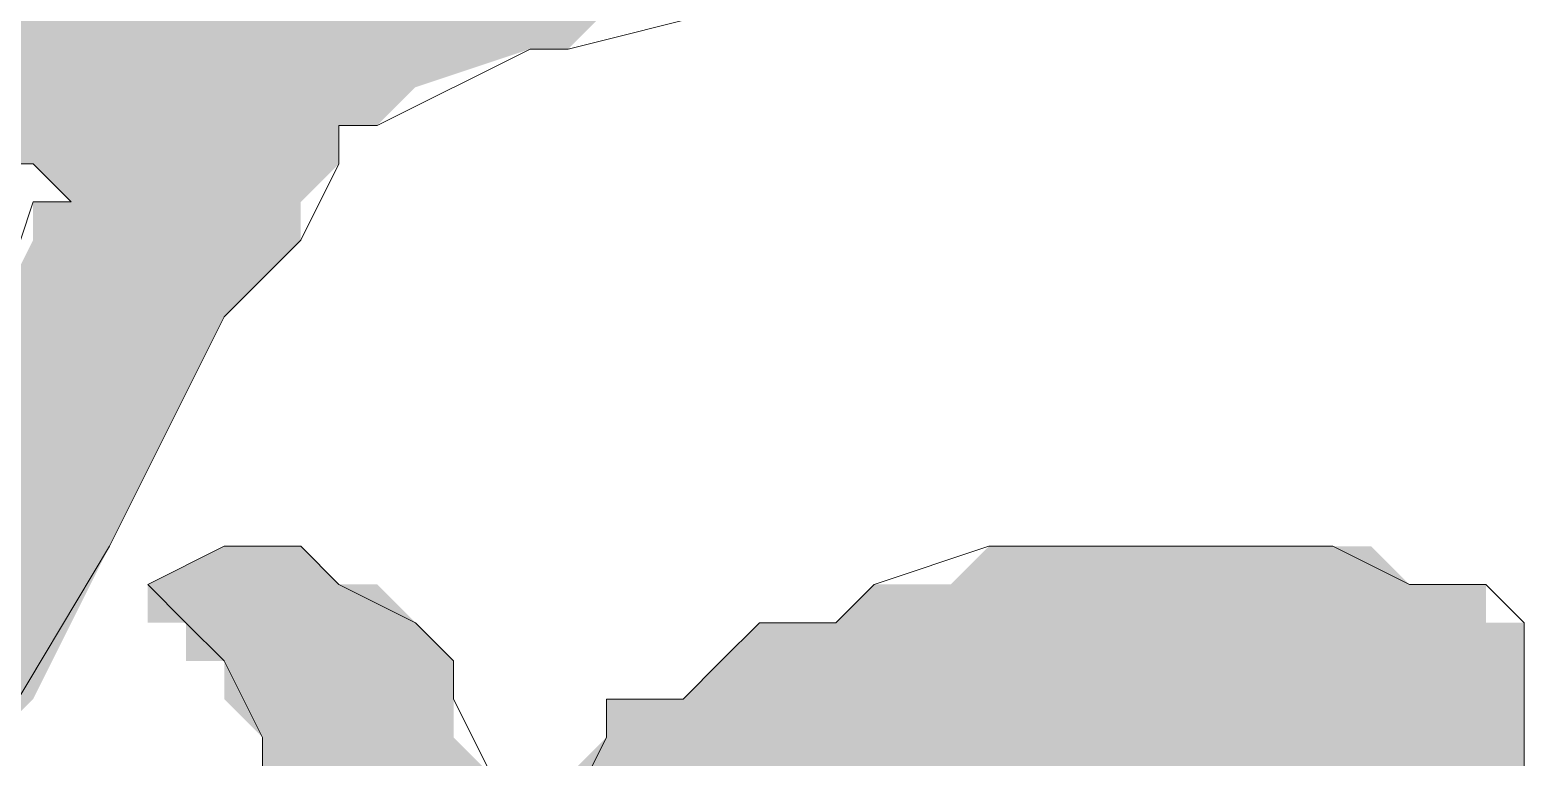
# Model space of a CAD drawing. Header units: millimetres. Extents: x 24 to 410, y 10 to 282.
# Drawn here: x 308.776 to 310.43, y 14.414 to 15.219 of the extents above; entities that cross this region are included whole.
import ezdxf

# ---------------------------------------------------------------- set-up
doc = ezdxf.new("R2010")
doc.units = ezdxf.units.MM
doc.layers.add('Watermark', color=7, linetype='Continuous')

msp = doc.modelspace()

# ---------------------------------------------------------------- hatches: boundary and pattern name
at = {"layer": 'Watermark'}
h = msp.add_hatch(color=256, dxfattribs=at)
h.dxf.hatch_style = 2
h.paths.add_polyline_path([(308.186667, 15.24), (308.102, 15.197667), (309.372, 15.197667)])
h = msp.add_hatch(color=256, dxfattribs=at)
h.dxf.hatch_style = 2
h.paths.add_polyline_path([(308.186667, 15.24), (309.414333, 15.24), (309.372, 15.197667)])
h = msp.add_hatch(color=256, dxfattribs=at)
h.dxf.hatch_style = 2
h.paths.add_polyline_path([(307.975, 15.197667), (307.932667, 15.155333), (309.202667, 15.155333)])
h = msp.add_hatch(color=256, dxfattribs=at)
h.dxf.hatch_style = 2
h.paths.add_polyline_path([(308.059667, 15.197667), (307.975, 15.197667), (309.329667, 15.197667)])
h = msp.add_hatch(color=256, dxfattribs=at)
h.dxf.hatch_style = 2
h.paths.add_polyline_path([(307.975, 15.197667), (309.329667, 15.197667)])
h = msp.add_hatch(color=256, dxfattribs=at)
h.dxf.hatch_style = 2
h.paths.add_polyline_path([(307.975, 15.197667), (309.329667, 15.197667)])
h = msp.add_hatch(color=256, dxfattribs=at)
h.dxf.hatch_style = 2
h.paths.add_polyline_path([(307.975, 15.197667), (309.329667, 15.197667), (309.202667, 15.155333)])
h = msp.add_hatch(color=256, dxfattribs=at)
h.dxf.hatch_style = 2
h.paths.add_polyline_path([(308.102, 15.197667), (308.059667, 15.197667), (309.329667, 15.197667)])
h = msp.add_hatch(color=256, dxfattribs=at)
h.dxf.hatch_style = 2
h.paths.add_polyline_path([(308.059667, 15.197667), (309.329667, 15.197667)])
h = msp.add_hatch(color=256, dxfattribs=at)
h.dxf.hatch_style = 2
h.paths.add_polyline_path([(308.102, 15.197667), (309.372, 15.197667), (309.329667, 15.197667)])
h = msp.add_hatch(color=256, dxfattribs=at)
h.dxf.hatch_style = 2
h.paths.add_polyline_path([(307.932667, 15.155333), (307.890333, 15.113), (309.160333, 15.113)])
h = msp.add_hatch(color=256, dxfattribs=at)
h.dxf.hatch_style = 2
h.paths.add_polyline_path([(307.932667, 15.155333), (309.202667, 15.155333), (309.160333, 15.113)])
h = msp.add_hatch(color=256, dxfattribs=at)
h.dxf.hatch_style = 2
h.paths.add_polyline_path([(307.890333, 15.113), (309.160333, 15.113)])
h = msp.add_hatch(color=256, dxfattribs=at)
h.dxf.hatch_style = 2
h.paths.add_polyline_path([(307.890333, 15.113), (309.160333, 15.113)])
h = msp.add_hatch(color=256, dxfattribs=at)
h.dxf.hatch_style = 2
h.paths.add_polyline_path([(307.890333, 15.113), (309.118, 15.113)])
h = msp.add_hatch(color=256, dxfattribs=at)
h.dxf.hatch_style = 2
h.paths.add_polyline_path([(307.890333, 15.113), (309.160333, 15.113), (309.118, 15.113)])
h = msp.add_hatch(color=256, dxfattribs=at)
h.dxf.hatch_style = 2
h.paths.add_polyline_path([(307.890333, 15.113), (307.890333, 15.070667), (309.118, 15.070667)])
h = msp.add_hatch(color=256, dxfattribs=at)
h.dxf.hatch_style = 2
h.paths.add_polyline_path([(307.890333, 15.113), (309.118, 15.113), (309.118, 15.070667)])
h = msp.add_hatch(color=256, dxfattribs=at)
h.dxf.hatch_style = 2
h.paths.add_polyline_path([(307.890333, 15.070667), (309.118, 15.070667)])
h = msp.add_hatch(color=256, dxfattribs=at)
h.dxf.hatch_style = 2
h.paths.add_polyline_path([(307.890333, 15.070667), (309.118, 15.070667)])
h = msp.add_hatch(color=256, dxfattribs=at)
h.dxf.hatch_style = 2
h.paths.add_polyline_path([(308.737, 15.070667), (309.118, 15.070667)])
h = msp.add_hatch(color=256, dxfattribs=at)
h.dxf.hatch_style = 2
h.paths.add_polyline_path([(308.737, 15.070667), (309.118, 15.070667)])
h = msp.add_hatch(color=256, dxfattribs=at)
h.dxf.hatch_style = 2
h.paths.add_polyline_path([(308.779333, 15.070667), (309.118, 15.070667)])
h = msp.add_hatch(color=256, dxfattribs=at)
h.dxf.hatch_style = 2
h.paths.add_polyline_path([(308.779333, 15.070667), (309.118, 15.070667)])
h = msp.add_hatch(color=256, dxfattribs=at)
h.dxf.hatch_style = 2
h.paths.add_polyline_path([(308.779333, 15.070667), (309.118, 15.070667)])
h = msp.add_hatch(color=256, dxfattribs=at)
h.dxf.hatch_style = 2
h.paths.add_polyline_path([(308.779333, 15.070667), (309.118, 15.070667)])
h = msp.add_hatch(color=256, dxfattribs=at)
h.dxf.hatch_style = 2
h.paths.add_polyline_path([(308.779333, 15.070667), (308.821667, 15.028333), (309.075667, 15.028333)])
h = msp.add_hatch(color=256, dxfattribs=at)
h.dxf.hatch_style = 2
h.paths.add_polyline_path([(308.779333, 15.070667), (309.118, 15.070667), (309.075667, 15.028333)])
h = msp.add_hatch(color=256, dxfattribs=at)
h.dxf.hatch_style = 2
h.paths.add_polyline_path([(308.821667, 15.028333), (308.779333, 15.028333), (309.075667, 15.028333)])
h = msp.add_hatch(color=256, dxfattribs=at)
h.dxf.hatch_style = 2
h.paths.add_polyline_path([(308.779333, 15.028333), (308.779333, 14.986), (309.075667, 14.986)])
h = msp.add_hatch(color=256, dxfattribs=at)
h.dxf.hatch_style = 2
h.paths.add_polyline_path([(308.779333, 15.028333), (309.075667, 15.028333), (309.075667, 14.986)])
h = msp.add_hatch(color=256, dxfattribs=at)
h.dxf.hatch_style = 2
h.paths.add_polyline_path([(308.821667, 15.028333), (309.075667, 15.028333)])
h = msp.add_hatch(color=256, dxfattribs=at)
h.dxf.hatch_style = 2
h.paths.add_polyline_path([(308.779333, 14.986), (308.737, 14.901333), (308.991, 14.901333)])
h = msp.add_hatch(color=256, dxfattribs=at)
h.dxf.hatch_style = 2
h.paths.add_polyline_path([(308.779333, 14.986), (309.075667, 14.986), (308.991, 14.901333)])
h = msp.add_hatch(color=256, dxfattribs=at)
h.dxf.hatch_style = 2
h.paths.add_polyline_path([(308.737, 14.901333), (308.652333, 14.816667), (308.948667, 14.816667)])
h = msp.add_hatch(color=256, dxfattribs=at)
h.dxf.hatch_style = 2
h.paths.add_polyline_path([(308.737, 14.901333), (308.991, 14.901333)])
h = msp.add_hatch(color=256, dxfattribs=at)
h.dxf.hatch_style = 2
h.paths.add_polyline_path([(308.737, 14.901333), (308.991, 14.901333)])
h = msp.add_hatch(color=256, dxfattribs=at)
h.dxf.hatch_style = 2
h.paths.add_polyline_path([(308.737, 14.901333), (308.991, 14.901333), (308.948667, 14.816667)])
h = msp.add_hatch(color=256, dxfattribs=at)
h.dxf.hatch_style = 2
h.paths.add_polyline_path([(308.652333, 14.816667), (308.61, 14.647333), (308.864, 14.647333)])
h = msp.add_hatch(color=256, dxfattribs=at)
h.dxf.hatch_style = 2
h.paths.add_polyline_path([(308.652333, 14.816667), (308.948667, 14.816667), (308.864, 14.647333)])
h = msp.add_hatch(color=256, dxfattribs=at)
h.dxf.hatch_style = 2
h.paths.add_polyline_path([(308.61, 14.647333), (308.483, 14.478), (308.779333, 14.478)])
h = msp.add_hatch(color=256, dxfattribs=at)
h.dxf.hatch_style = 2
h.paths.add_polyline_path([(308.61, 14.647333), (308.864, 14.647333)])
h = msp.add_hatch(color=256, dxfattribs=at)
h.dxf.hatch_style = 2
h.paths.add_polyline_path([(308.61, 14.647333), (308.864, 14.647333)])
h = msp.add_hatch(color=256, dxfattribs=at)
h.dxf.hatch_style = 2
h.paths.add_polyline_path([(308.61, 14.647333), (308.864, 14.647333), (308.779333, 14.478)])
h = msp.add_hatch(color=256, dxfattribs=at)
h.dxf.hatch_style = 2
h.paths.add_polyline_path([(308.991, 14.647333), (308.906333, 14.605), (309.118, 14.605)])
h = msp.add_hatch(color=256, dxfattribs=at)
h.dxf.hatch_style = 2
h.paths.add_polyline_path([(308.991, 14.647333), (309.033333, 14.647333)])
h = msp.add_hatch(color=256, dxfattribs=at)
h.dxf.hatch_style = 2
h.paths.add_polyline_path([(308.991, 14.647333), (309.075667, 14.647333)])
h = msp.add_hatch(color=256, dxfattribs=at)
h.dxf.hatch_style = 2
h.paths.add_polyline_path([(308.991, 14.647333), (309.075667, 14.647333)])
h = msp.add_hatch(color=256, dxfattribs=at)
h.dxf.hatch_style = 2
h.paths.add_polyline_path([(308.991, 14.647333), (309.075667, 14.647333)])
h = msp.add_hatch(color=256, dxfattribs=at)
h.dxf.hatch_style = 2
h.paths.add_polyline_path([(308.991, 14.647333), (309.075667, 14.647333)])
h = msp.add_hatch(color=256, dxfattribs=at)
h.dxf.hatch_style = 2
h.paths.add_polyline_path([(308.991, 14.647333), (309.075667, 14.647333), (309.118, 14.605)])
h = msp.add_hatch(color=256, dxfattribs=at)
h.dxf.hatch_style = 2
h.paths.add_polyline_path([(309.837667, 14.647333), (309.795333, 14.605), (310.303333, 14.605)])
h = msp.add_hatch(color=256, dxfattribs=at)
h.dxf.hatch_style = 2
h.paths.add_polyline_path([(309.922333, 14.647333), (309.837667, 14.647333), (310.261, 14.647333)])
h = msp.add_hatch(color=256, dxfattribs=at)
h.dxf.hatch_style = 2
h.paths.add_polyline_path([(309.837667, 14.647333), (310.261, 14.647333), (310.303333, 14.605)])
h = msp.add_hatch(color=256, dxfattribs=at)
h.dxf.hatch_style = 2
h.paths.add_polyline_path([(310.007, 14.647333), (309.922333, 14.647333), (310.261, 14.647333)])
h = msp.add_hatch(color=256, dxfattribs=at)
h.dxf.hatch_style = 2
h.paths.add_polyline_path([(309.922333, 14.647333), (310.261, 14.647333)])
h = msp.add_hatch(color=256, dxfattribs=at)
h.dxf.hatch_style = 2
h.paths.add_polyline_path([(310.091667, 14.647333), (310.007, 14.647333), (310.176333, 14.647333)])
h = msp.add_hatch(color=256, dxfattribs=at)
h.dxf.hatch_style = 2
h.paths.add_polyline_path([(310.007, 14.647333), (310.261, 14.647333)])
h = msp.add_hatch(color=256, dxfattribs=at)
h.dxf.hatch_style = 2
h.paths.add_polyline_path([(310.007, 14.647333), (310.261, 14.647333)])
h = msp.add_hatch(color=256, dxfattribs=at)
h.dxf.hatch_style = 2
h.paths.add_polyline_path([(310.007, 14.647333), (310.261, 14.647333)])
h = msp.add_hatch(color=256, dxfattribs=at)
h.dxf.hatch_style = 2
h.paths.add_polyline_path([(310.091667, 14.647333), (310.176333, 14.647333)])
h = msp.add_hatch(color=256, dxfattribs=at)
h.dxf.hatch_style = 2
h.paths.add_polyline_path([(310.218667, 14.647333), (310.176333, 14.647333)])
h = msp.add_hatch(color=256, dxfattribs=at)
h.dxf.hatch_style = 2
h.paths.add_polyline_path([(308.906333, 14.605), (309.118, 14.605)])
h = msp.add_hatch(color=256, dxfattribs=at)
h.dxf.hatch_style = 2
h.paths.add_polyline_path([(308.906333, 14.605), (309.118, 14.605)])
h = msp.add_hatch(color=256, dxfattribs=at)
h.dxf.hatch_style = 2
h.paths.add_polyline_path([(308.906333, 14.605), (309.160333, 14.605)])
h = msp.add_hatch(color=256, dxfattribs=at)
h.dxf.hatch_style = 2
h.paths.add_polyline_path([(308.906333, 14.605), (309.160333, 14.605)])
h = msp.add_hatch(color=256, dxfattribs=at)
h.dxf.hatch_style = 2
h.paths.add_polyline_path([(308.906333, 14.605), (308.906333, 14.562667), (309.202667, 14.562667)])
h = msp.add_hatch(color=256, dxfattribs=at)
h.dxf.hatch_style = 2
h.paths.add_polyline_path([(308.906333, 14.605), (309.160333, 14.605), (309.202667, 14.562667)])
h = msp.add_hatch(color=256, dxfattribs=at)
h.dxf.hatch_style = 2
h.paths.add_polyline_path([(309.710667, 14.605), (309.668333, 14.562667), (310.388, 14.562667)])
h = msp.add_hatch(color=256, dxfattribs=at)
h.dxf.hatch_style = 2
h.paths.add_polyline_path([(309.753, 14.605), (309.710667, 14.605), (310.388, 14.605)])
h = msp.add_hatch(color=256, dxfattribs=at)
h.dxf.hatch_style = 2
h.paths.add_polyline_path([(309.710667, 14.605), (310.388, 14.605), (310.388, 14.562667)])
h = msp.add_hatch(color=256, dxfattribs=at)
h.dxf.hatch_style = 2
h.paths.add_polyline_path([(309.795333, 14.605), (309.753, 14.605), (310.388, 14.605)])
h = msp.add_hatch(color=256, dxfattribs=at)
h.dxf.hatch_style = 2
h.paths.add_polyline_path([(309.753, 14.605), (310.388, 14.605)])
h = msp.add_hatch(color=256, dxfattribs=at)
h.dxf.hatch_style = 2
h.paths.add_polyline_path([(309.795333, 14.605), (310.388, 14.605)])
h = msp.add_hatch(color=256, dxfattribs=at)
h.dxf.hatch_style = 2
h.paths.add_polyline_path([(308.906333, 14.562667), (309.202667, 14.562667)])
h = msp.add_hatch(color=256, dxfattribs=at)
h.dxf.hatch_style = 2
h.paths.add_polyline_path([(308.906333, 14.562667), (309.202667, 14.562667)])
h = msp.add_hatch(color=256, dxfattribs=at)
h.dxf.hatch_style = 2
h.paths.add_polyline_path([(308.948667, 14.562667), (308.948667, 14.520333), (309.245, 14.520333)])
h = msp.add_hatch(color=256, dxfattribs=at)
h.dxf.hatch_style = 2
h.paths.add_polyline_path([(308.948667, 14.562667), (309.202667, 14.562667), (309.245, 14.520333)])
h = msp.add_hatch(color=256, dxfattribs=at)
h.dxf.hatch_style = 2
h.paths.add_polyline_path([(309.583667, 14.562667), (309.541333, 14.520333), (310.430333, 14.520333)])
h = msp.add_hatch(color=256, dxfattribs=at)
h.dxf.hatch_style = 2
h.paths.add_polyline_path([(309.668333, 14.562667), (309.583667, 14.562667), (310.388, 14.562667)])
h = msp.add_hatch(color=256, dxfattribs=at)
h.dxf.hatch_style = 2
h.paths.add_polyline_path([(309.583667, 14.562667), (310.430333, 14.562667)])
h = msp.add_hatch(color=256, dxfattribs=at)
h.dxf.hatch_style = 2
h.paths.add_polyline_path([(309.583667, 14.562667), (310.430333, 14.562667)])
h = msp.add_hatch(color=256, dxfattribs=at)
h.dxf.hatch_style = 2
h.paths.add_polyline_path([(309.583667, 14.562667), (310.430333, 14.562667), (310.430333, 14.520333)])
h = msp.add_hatch(color=256, dxfattribs=at)
h.dxf.hatch_style = 2
h.paths.add_polyline_path([(309.668333, 14.562667), (310.388, 14.562667)])
h = msp.add_hatch(color=256, dxfattribs=at)
h.dxf.hatch_style = 2
h.paths.add_polyline_path([(308.948667, 14.520333), (309.245, 14.520333)])
h = msp.add_hatch(color=256, dxfattribs=at)
h.dxf.hatch_style = 2
h.paths.add_polyline_path([(308.948667, 14.520333), (309.245, 14.520333)])
h = msp.add_hatch(color=256, dxfattribs=at)
h.dxf.hatch_style = 2
h.paths.add_polyline_path([(308.991, 14.520333), (308.991, 14.478), (309.245, 14.478)])
h = msp.add_hatch(color=256, dxfattribs=at)
h.dxf.hatch_style = 2
h.paths.add_polyline_path([(308.991, 14.520333), (309.245, 14.520333), (309.245, 14.478)])
h = msp.add_hatch(color=256, dxfattribs=at)
h.dxf.hatch_style = 2
h.paths.add_polyline_path([(309.541333, 14.520333), (309.499, 14.478), (310.430333, 14.478)])
h = msp.add_hatch(color=256, dxfattribs=at)
h.dxf.hatch_style = 2
h.paths.add_polyline_path([(309.541333, 14.520333), (310.430333, 14.520333), (310.430333, 14.478)])
h = msp.add_hatch(color=256, dxfattribs=at)
h.dxf.hatch_style = 2
h.paths.add_polyline_path([(308.483, 14.478), (308.779333, 14.478), (308.737, 14.435667)])
h = msp.add_hatch(color=256, dxfattribs=at)
h.dxf.hatch_style = 2
h.paths.add_polyline_path([(308.991, 14.478), (309.033333, 14.435667), (309.245, 14.435667)])
h = msp.add_hatch(color=256, dxfattribs=at)
h.dxf.hatch_style = 2
h.paths.add_polyline_path([(308.991, 14.478), (309.245, 14.478), (309.245, 14.435667)])
h = msp.add_hatch(color=256, dxfattribs=at)
h.dxf.hatch_style = 2
h.paths.add_polyline_path([(309.499, 14.478), (309.414333, 14.478), (310.430333, 14.478)])
h = msp.add_hatch(color=256, dxfattribs=at)
h.dxf.hatch_style = 2
h.paths.add_polyline_path([(309.414333, 14.478), (309.414333, 14.435667), (310.430333, 14.435667)])
h = msp.add_hatch(color=256, dxfattribs=at)
h.dxf.hatch_style = 2
h.paths.add_polyline_path([(309.414333, 14.478), (310.430333, 14.478), (310.430333, 14.435667)])
h = msp.add_hatch(color=256, dxfattribs=at)
h.dxf.hatch_style = 2
h.paths.add_polyline_path([(309.499, 14.478), (310.430333, 14.478)])
h = msp.add_hatch(color=256, dxfattribs=at)
h.dxf.hatch_style = 2
h.paths.add_polyline_path([(309.499, 14.478), (310.430333, 14.478)])
h = msp.add_hatch(color=256, dxfattribs=at)
h.dxf.hatch_style = 2
h.paths.add_polyline_path([(309.499, 14.478), (310.430333, 14.478)])
h = msp.add_hatch(color=256, dxfattribs=at)
h.dxf.hatch_style = 2
h.paths.add_polyline_path([(309.033333, 14.435667), (309.033333, 14.393333), (309.287333, 14.393333)])
h = msp.add_hatch(color=256, dxfattribs=at)
h.dxf.hatch_style = 2
h.paths.add_polyline_path([(309.033333, 14.435667), (309.245, 14.435667), (309.287333, 14.393333)])
h = msp.add_hatch(color=256, dxfattribs=at)
h.dxf.hatch_style = 2
h.paths.add_polyline_path([(309.414333, 14.435667), (309.372, 14.393333), (310.430333, 14.393333)])
h = msp.add_hatch(color=256, dxfattribs=at)
h.dxf.hatch_style = 2
h.paths.add_polyline_path([(309.414333, 14.435667), (310.430333, 14.435667)])
h = msp.add_hatch(color=256, dxfattribs=at)
h.dxf.hatch_style = 2
h.paths.add_polyline_path([(309.414333, 14.435667), (310.430333, 14.435667)])
h = msp.add_hatch(color=256, dxfattribs=at)
h.dxf.hatch_style = 2
h.paths.add_polyline_path([(309.414333, 14.435667), (310.430333, 14.435667), (310.430333, 14.393333)])

# ---------------------------------------------------------------- linework, layer by layer
at = {"layer": 'Watermark', "lineweight": 0}
for points in [[(309.541333, 15.24), (309.372, 15.197667), (309.329667, 15.197667), (309.160333, 15.113), (309.118, 15.113), (309.118, 15.070667), (309.075667, 14.986), (308.991, 14.901333), (308.864, 14.647333), (308.737, 14.435667)], [(308.737, 14.901333), (308.779333, 15.028333), (308.821667, 15.028333), (308.779333, 15.070667), (308.694667, 15.070667)], [(309.287333, 14.393333), (309.245, 14.478), (309.245, 14.520333), (309.202667, 14.562667), (309.118, 14.605), (309.075667, 14.647333), (308.991, 14.647333), (308.906333, 14.605), (308.948667, 14.562667), (308.991, 14.520333), (309.033333, 14.435667), (309.033333, 14.308667)], [(310.430333, 14.224), (310.430333, 14.562667), (310.388, 14.605), (310.303333, 14.605), (310.218667, 14.647333), (309.837667, 14.647333), (309.710667, 14.605), (309.668333, 14.562667), (309.583667, 14.562667), (309.541333, 14.520333), (309.499, 14.478), (309.414333, 14.478), (309.414333, 14.435667), (309.372, 14.351)]]:
    msp.add_lwpolyline(points, dxfattribs=at)

doc.saveas('drawing.dxf')
